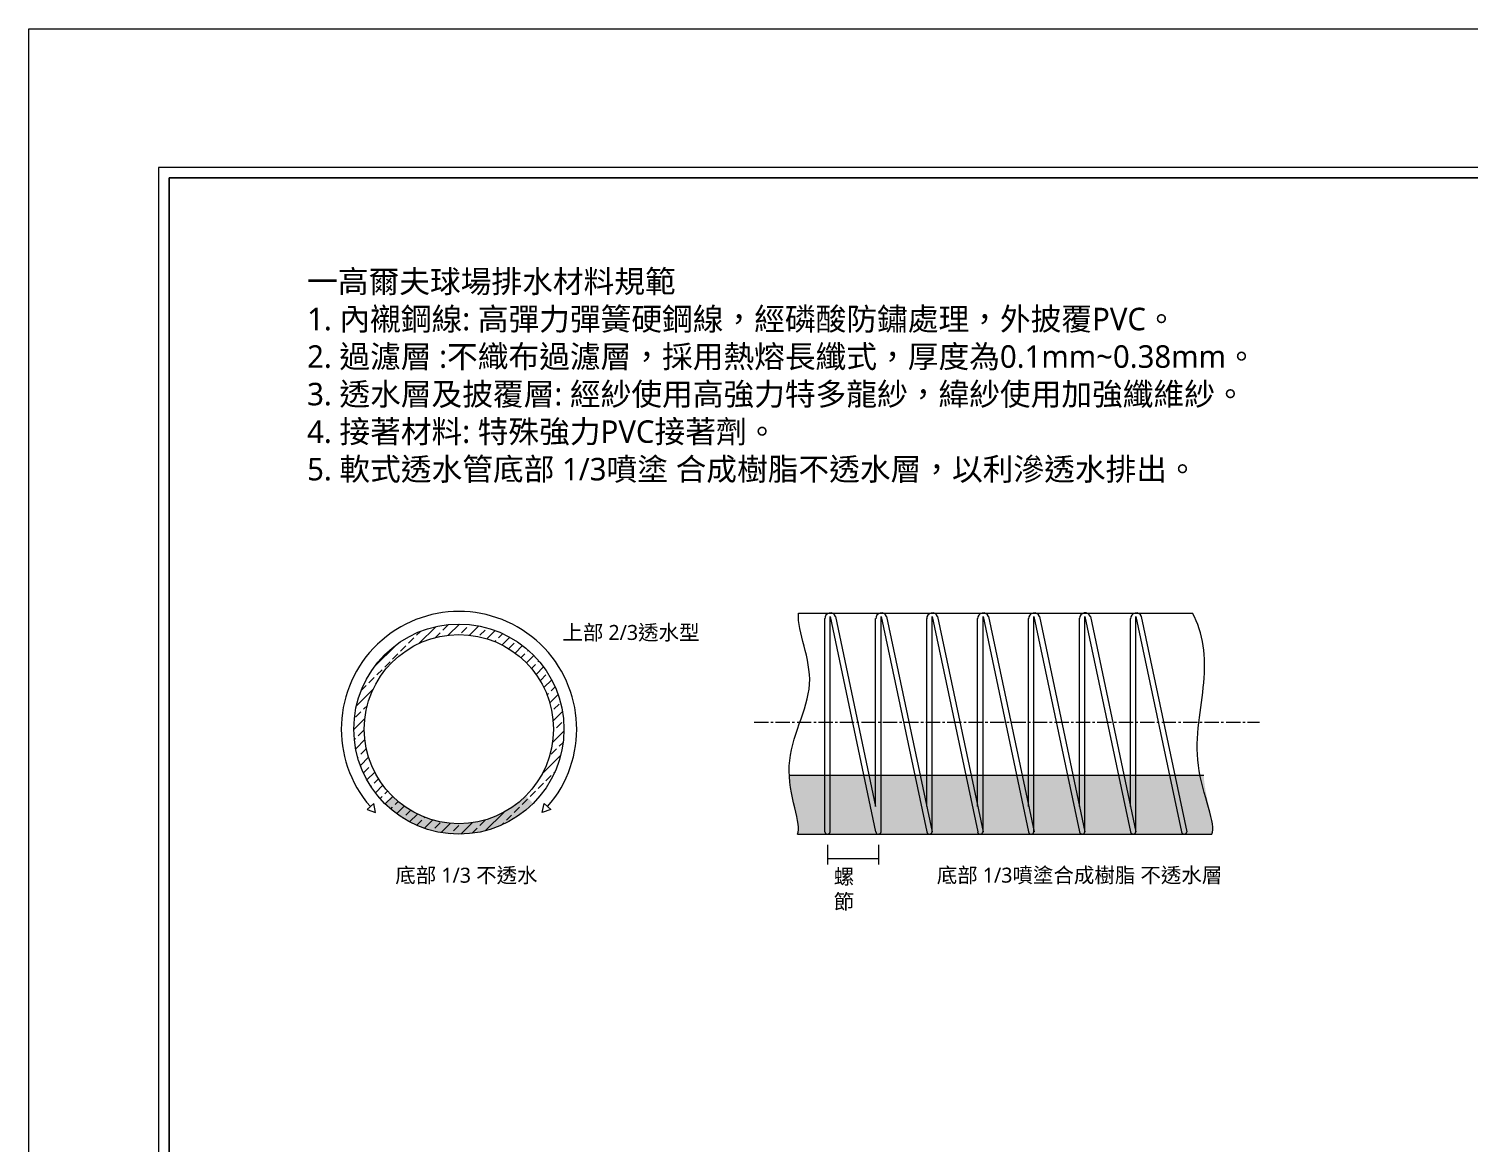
# Model space of a CAD drawing. Header units: millimetres. Extents: x 4664 to 8864, y -38 to 2932.
# Drawn here: x 4664 to 6583, y 1447 to 2932 of the extents above; entities that cross this region are included whole.
import ezdxf

# ---------------------------------------------------------------- set-up
doc = ezdxf.new("R2010")
doc.units = ezdxf.units.MM
doc.linetypes.add('CENTER2', pattern=[28.575, 19.05, -3.175, 3.175, -3.175])
doc.styles.add('微軟正黑體-20', font='Microsoft JhengHei.ttf', dxfattribs={"height": 20})
doc.styles.add('微軟正黑體-30', font='Microsoft JhengHei.ttf', dxfattribs={"height": 30})

msp = doc.modelspace()

# ---------------------------------------------------------------- hatches: boundary and pattern name
at = {"lineweight": 5}
h = msp.add_hatch(dxfattribs=at)
h.set_pattern_fill('ANSI33', color=256, scale=3.13731)
h.set_pattern_definition([(45, (-239.695, -98.657), (-14.086924, 14.086924), []), (45, (-225.608, -98.657), (-14.086924, 14.086924), [9.96096, -4.98048])])
h.paths.add_polyline_path([(5096.9, 1998.6, 1), (5376.8, 1998.6, 1)])
h.paths.add_polyline_path([(5362.8, 1998.6, -1), (5110.9, 1998.6, -1)], flags=16)
h = msp.add_hatch(dxfattribs=at)
h.set_pattern_fill('ANSI33', color=256)
h.set_pattern_definition([(45, (640.2395, 422.439), (-4.490128, 4.490128), []), (45, (644.7296, 422.439), (-4.490128, 4.490128), [3.175, -1.5875])])
edge = h.paths.add_edge_path()
edge.add_spline(control_points=[(6239.8, 1858.7), (6245.9, 1868.5), (6231.1, 1902.6), (6229, 1937.1)], knot_values=[0, 0, 0, 0, 0.890549, 0.890549, 0.890549, 0.890549], degree=3, periodic=0)
edge.add_line((6229, 1937.1), (5677, 1937.1))
edge.add_spline(control_points=[(5677, 1937.1), (5679, 1902.6), (5693.8, 1868.5), (5687.7, 1858.7)], knot_values=[0, 0, 0, 0, 0.890549, 0.890549, 0.890549, 0.890549], degree=3, periodic=0)
edge.add_line((5687.7, 1858.7), (6239.8, 1858.7))
h = msp.add_hatch(color=256, dxfattribs=at)
h.dxf.hatch_style = 1
h.paths.add_polyline_path([(5335.8, 1899.7), (5325.9, 1909.6, -0.414214), (5147.8, 1909.6), (5137.9, 1899.7, 0.414214)])

# ---------------------------------------------------------------- linework, layer by layer
for p, q in [((4663.8, 2931.8, 163.2), (8863.8, 2931.8, 163.2)), ((4663.8, -38.2, 163.2), (4663.8, 2931.8, 163.2)), ((4850.9, 2733, 163.2), (8676.8, 2733, 163.2)), ((4850.9, 353.8, 163.2), (4850.9, 2733, 163.2)), ((8676.8, 2733, 163.2), (4850.9, 2733, 163.2)), ((4850.9, 2733, 163.2), (4850.9, 161.5, 163.2)), ((5689.2, 2153.3), (6214, 2153.3)), ((5724.1, 1861.6), (5724.1, 2146.2)), ((5731.3, 2148.5), (5792, 1861.6)), ((5738.5, 2148.5), (5792, 1895.6)), ((5792, 1895.6), (5792, 2146.2)), ((5799.2, 2148.5), (5860, 1861.6)), ((5806.4, 2148.5), (5867.2, 1861.6)), ((5860, 1895.6), (5860, 2146.2)), ((5867.2, 2148.5), (5927.9, 1861.6)), ((5874.4, 2148.5), (5935.1, 1861.6)), ((5927.8, 1895.6), (5927.8, 2146.2)), ((5935, 2148.5), (5995.8, 1861.6)), ((5942.2, 2148.5), (6003, 1861.6)), ((5995.7, 1895.6), (5995.7, 2146.2)), ((6002.9, 2148.5), (6063.6, 1861.6)), ((6010.1, 2148.5), (6070.8, 1861.6)), ((6063.6, 1895.7), (6063.6, 2146.3)), ((6070.8, 2148.6), (6131.5, 1861.7)), ((6078, 2148.6), (6138.7, 1861.7)), ((6131.5, 1895.6), (6131.5, 2146.2)), ((6138.7, 2148.5), (6199.5, 1861.6)), ((6145.9, 2148.5), (6206.7, 1861.6)), ((5677, 1937.1), (6229, 1937.1)), ((5687.7, 1858.7), (6239.8, 1858.7)), ((5727.7, 1844.6), (5727.7, 1818.3)), ((5795.6, 1844.6), (5795.6, 1818.3)), ((5727.7, 1826.4), (5795.6, 1826.4))]:
    msp.add_line(p, q, dxfattribs=at)
at = {"color": 4, "lineweight": 5}
for p, q in [((8691, 2747.2, 163.2), (4836.7, 2747.2, 163.2)), ((4836.7, 2747.2, 163.2), (4836.7, 147.3, 163.2))]:
    msp.add_line(p, q, dxfattribs=at)
at = {"linetype": 'CENTER2', "lineweight": 5}
msp.add_line((5630.1, 2007.9), (6303.5, 2007.9), dxfattribs=at)
at = {"lineweight": 5}
for points in [[(5731.3, 1861.6), (5731.3, 2148.5)], [(5799.2, 1861.6), (5799.2, 2148.5)], [(5935, 1861.6), (5935, 2148.5)], [(6002.9, 1861.6), (6002.9, 2148.5)]]:
    msp.add_lwpolyline(points, dxfattribs=at)
for points in [[(5860, 1861.5, 0.810558), (5867.2, 1861.6), (5867.2, 2148.5)], [(6063.6, 1861.6, 0.810558), (6070.8, 1861.7), (6070.8, 2148.6)], [(6131.6, 1861.5, 0.810558), (6138.7, 1861.6), (6138.7, 2148.5)]]:
    msp.add_lwpolyline(points, format="xyb", dxfattribs=at)
for points in [[(5125.9, 1887.7), (5123.4, 1899.5), (5114.4, 1891.4)], [(5347.7, 1887.7), (5350.3, 1899.5), (5359.2, 1891.4)]]:
    msp.add_lwpolyline(points, close=True, dxfattribs=at)
for radius in [140, 126]:
    msp.add_circle((5236.8, 1998.6), radius, dxfattribs=at)
for centre, radius, start, end in [((5236.9, 1998.6), 156.8, 318.8009, 221.144), ((5731.6, 2146), 7.43, 20.1067, 181.9307), ((5799.5, 2146), 7.43, 20.1067, 181.9307), ((5867.4, 2146), 7.43, 20.1067, 181.9307), ((5935.3, 2146), 7.43, 20.1067, 181.9307), ((6003.2, 2146), 7.43, 20.1067, 181.9307), ((6071, 2146.1), 7.43, 20.1067, 181.9307), ((6139, 2146), 7.43, 20.1067, 181.9307), ((5727.7, 1862.3), 3.67, 192.5705, 348.6776), ((5795.6, 1862.3), 3.67, 192.5705, 348.6776), ((5931.4, 1862.3), 3.67, 192.5705, 348.6776), ((5999.3, 1862.3), 3.67, 192.5705, 348.6776), ((6203, 1862.4), 3.67, 192.5705, 348.6776)]:
    msp.add_arc(centre, radius, start, end, dxfattribs=at)
for points in [[(5687.7, 1858.7), (5694.5, 1869.7), (5655.6, 1952.8), (5724.9, 2059.2), (5687.2, 2127.4), (5689.2, 2153.3)], [(6239.8, 1858.7), (6246.6, 1869.7), (6207.6, 1952.8), (6235.2, 2062.6), (6228.9, 2126.7), (6214, 2153.3)]]:
    msp.add_open_spline(points, degree=3, dxfattribs=at)

# ---------------------------------------------------------------- texts
at = {"lineweight": 5, "attachment_point": 1}
for s, width, insert, char_height, style in [('\\pxt5;一高爾夫球場排水材料規範\\P\\ptz;1. 內襯鋼線: 高彈力彈簧硬鋼線，經磷酸防鏽處理，外披覆PVC。{\\fMicrosoft JhengHei|b0|i0|c134|p34;\\P}2. 過濾層 :不織布過濾層，採用熱熔長纖式，厚度為0.1mm~0.38mm。\\P3. 透水層及披覆層: 經紗使用高強力特多龍紗，緯紗使用加強纖維紗。\\P4. 接著材料: 特殊強力PVC接著劑。\\P5. 軟式透水管底部 1/3噴塗 合成樹脂不透水層，以利滲透水排出。', 1227.782, (5034.6, 2610.1), 30, '微軟正黑體-30'), ('上部 2/3透水型', 206.294, (5374.7, 2137.4), 20, '微軟正黑體-20'), ('底部 1/3 不透水', 185.829, (5152.1, 1813.9), 20, '微軟正黑體-20'), ('{\\C0;螺節}', 51.188, (5736.1, 1812), 20, '微軟正黑體-20'), ('底部 1/3噴塗合成樹脂 不透水層', 369.458, (5873.4, 1814), 20, '微軟正黑體-20')]:
    msp.add_mtext_dynamic_manual_height_columns(s, width=width, gutter_width=12.5, heights=[0], dxfattribs=dict(at, insert=insert, char_height=char_height, style=style))

doc.saveas('drawing.dxf')
